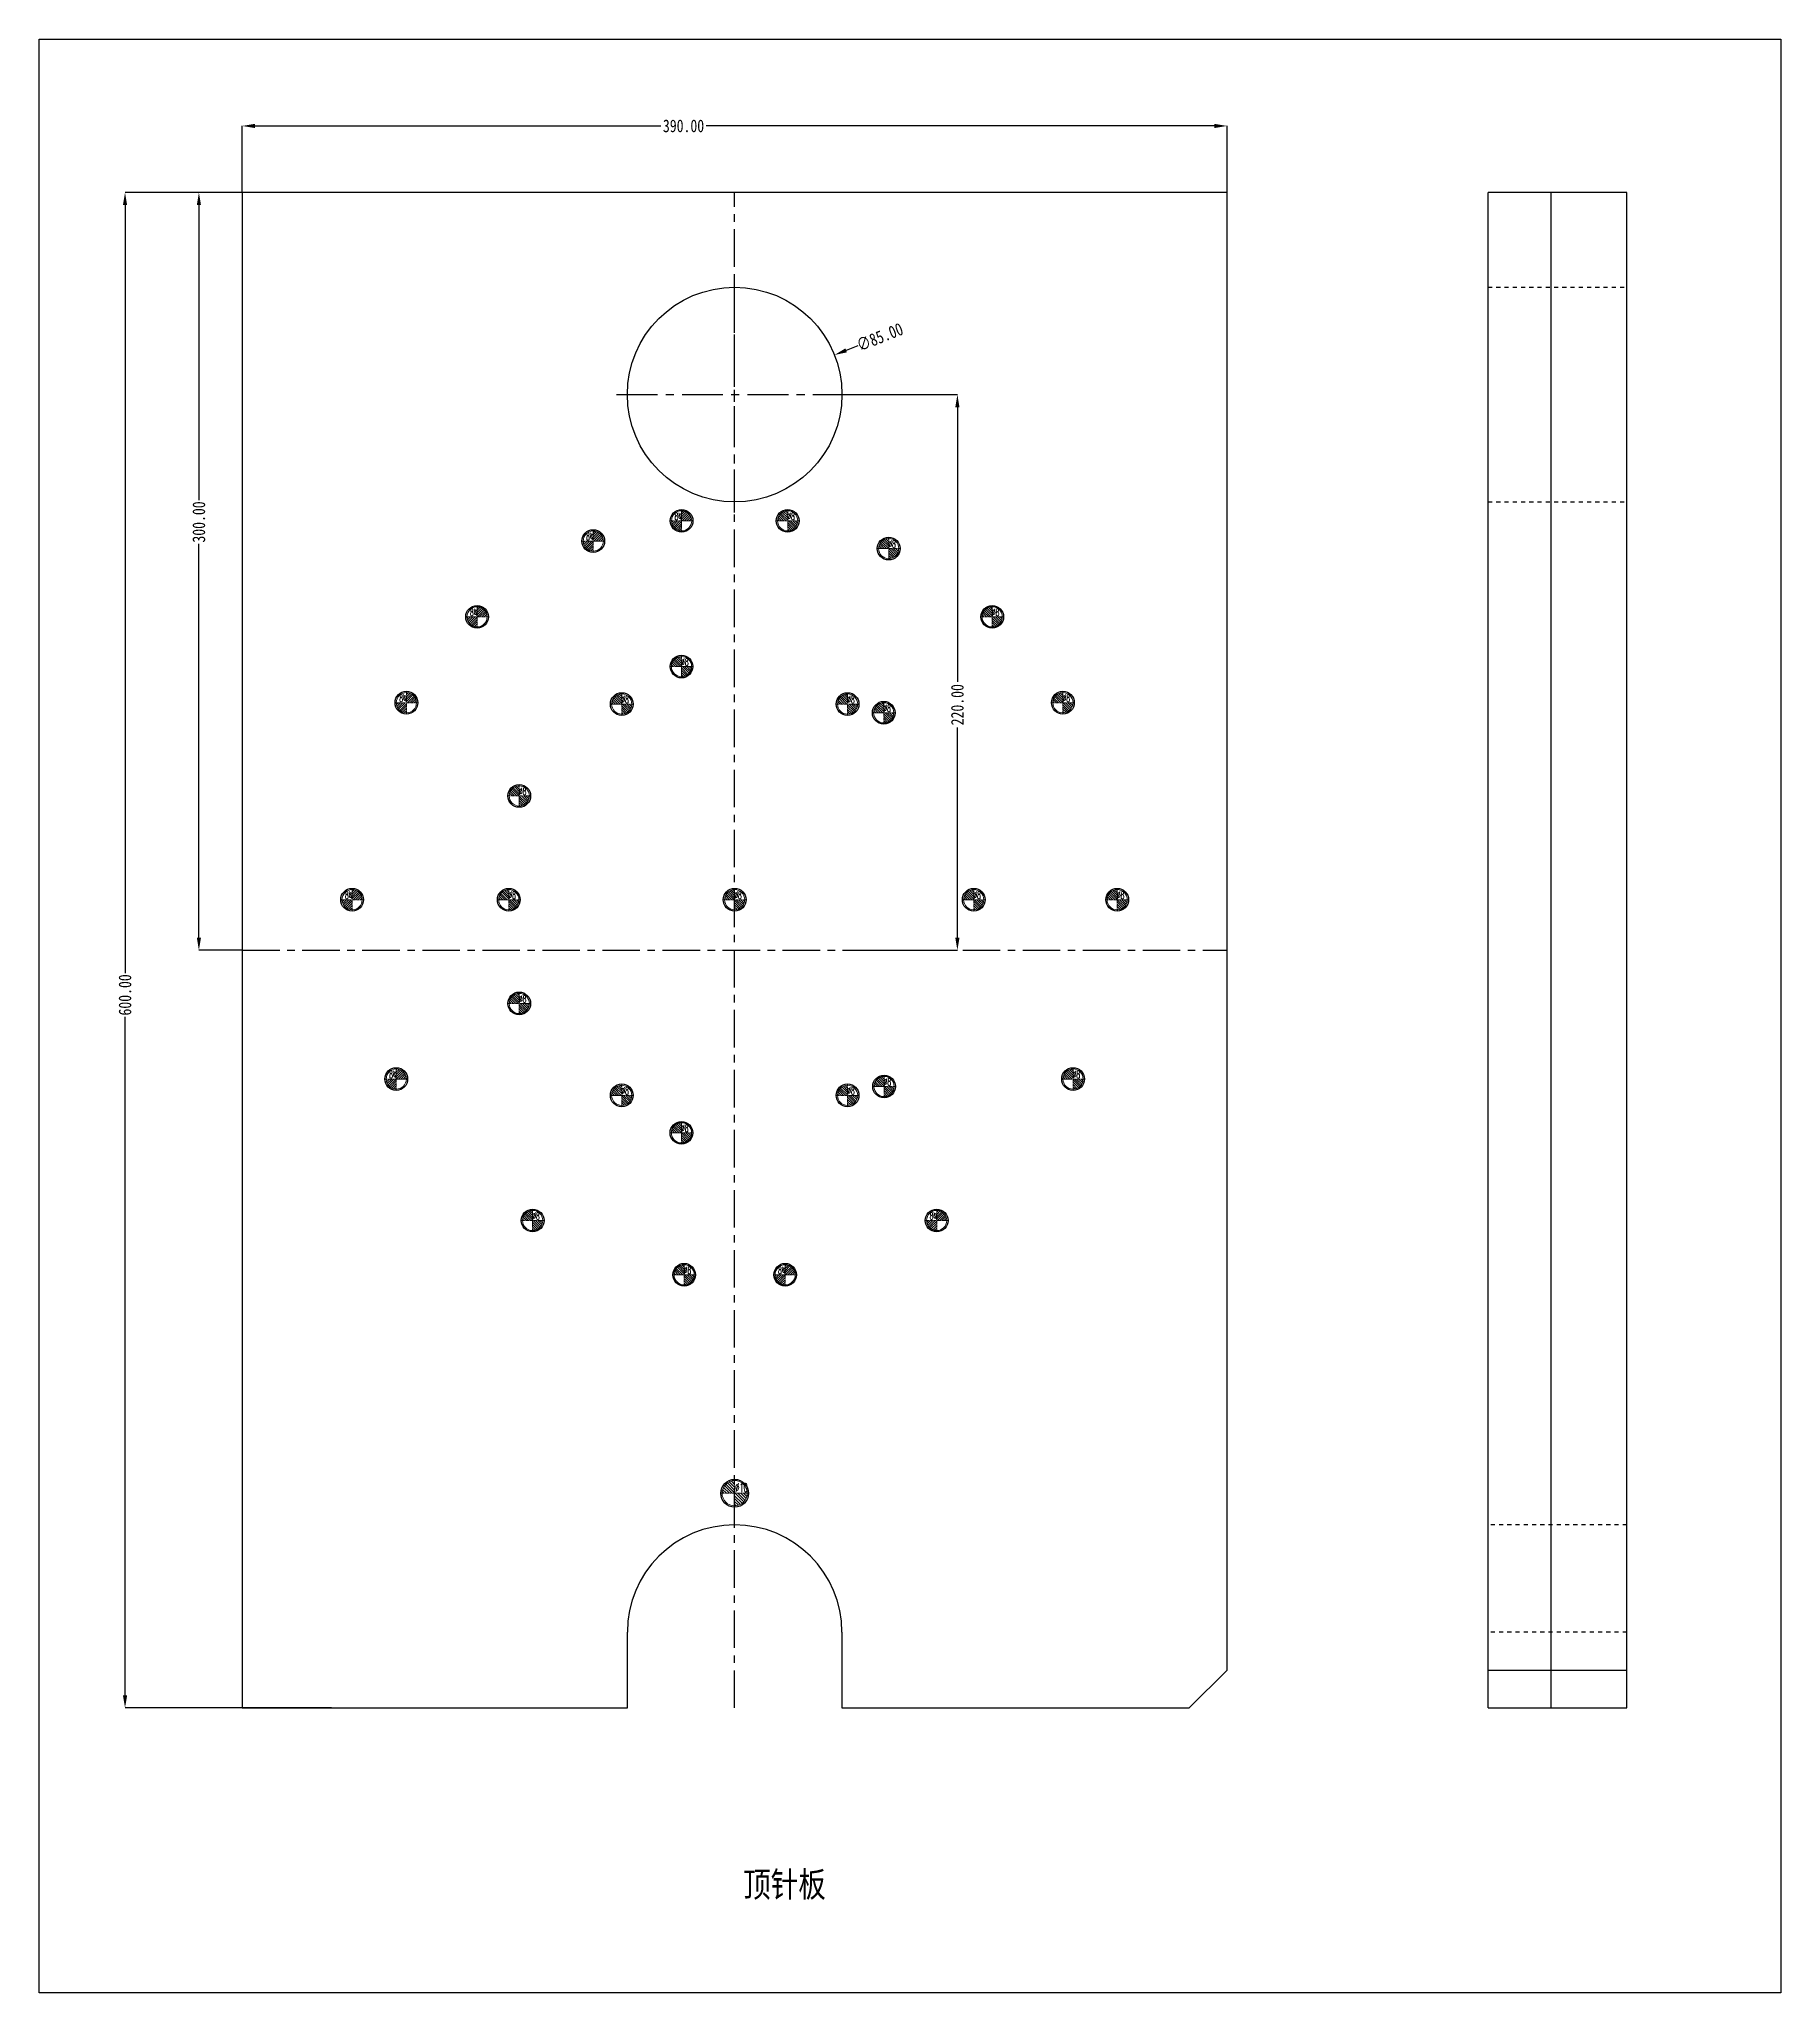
# Model space of a CAD drawing. Header units: millimetres. Extents: x -2414 to 10498, y -2238 to 649.
# Drawn here: x 9336 to 10026, y -1384 to -611 of the extents above; entities that cross this region are included whole.
import ezdxf
from ezdxf.enums import TextEntityAlignment as Align

# ---------------------------------------------------------------- set-up
doc = ezdxf.new("R2010")
doc.units = ezdxf.units.MM
doc.header["$LTSCALE"] = 16.335
doc.header["$PDMODE"] = 3
doc.header["$PDSIZE"] = 0.3125
doc.linetypes.add('CENTER', pattern=[0.6, 0.375, -0.075, 0.075, -0.075])
doc.linetypes.add('HIDDEN', pattern=[0.2, 0.1, -0.1])
doc.layers.get('0').update_dxf_attribs({"linetype": 'CONTINUOUS'})
doc.layers.get('Defpoints').update_dxf_attribs({"linetype": 'CONTINUOUS'})
doc.layers.add('DEFAULT_2', color=8, linetype='HIDDEN')
doc.layers.add('epin', color=13, linetype='CONTINUOUS', lineweight=9)
doc.styles.get("Standard").update_dxf_attribs({"font": 'txt', "width": 0.8})
doc.styles.add('TXT05', font='txt.shx', dxfattribs={"width": 0.5, "bigfont": 'gbcbig.shx'})
doc.dimstyles.new('01', dxfattribs={"dimtxt": 5, "dimasz": 5, "dimexe": 0, "dimexo": 0, "dimgap": 0, "dimtad": 0, "dimzin": 0, "dimdsep": 46, "dimtxsty": 'Standard', "dimcen": 0, "dimclrd": 4, "dimclre": 4, "dimclrt": 6, "dimazin": 0, "dimtfac": 1, "dimtofl": 0, "dimtmove": 0, "dimatfit": 3, "dimfxl": 0, "dimtolj": 1, "dimtzin": 0, "dimarcsym": 0})

# ---------------------------------------------------------------- blocks, each defined once
blk = doc.blocks.new('epin_ejp_8')
at = {"layer": 'epin'}
h = blk.add_hatch(dxfattribs=at)
h.set_pattern_fill('_ANSI31', color=123, scale=0.2, angle=90, style=0)
h.set_pattern_definition([(135, (-53719.9451, 249.93315), (-0.449012806, -0.449012806), [])])
h.paths.add_polyline_path([(0, 4, 0.414214), (-4, 0), (0, 0)])
h.paths.add_polyline_path([(4, 0), (0, 0), (0, -4, 0.414214)])
at = {"layer": 'epin', "color": 1, "linetype": 'CENTER', "ltscale": 0.16}
for p, q in [((-4.4, 0), (4.4, 0)), ((0, -4.4), (0, 4.4))]:
    blk.add_line(p, q, dxfattribs=at)
at = {"layer": 'epin'}
blk.add_circle((0, 0), 4, dxfattribs=at)
at = {"layer": 'epin', "color": 6, "style": 'TXT05', "width": 0.5}
blk.add_text('%%c8', height=2.8, dxfattribs=at).set_placement((1.33, 1.8), align=Align.MIDDLE)
blk = doc.blocks.new('10')
at = {"layer": 'epin', "linetype": 'ByBlock', "xscale": -1}
for p in [(-139.64, -801.63), (-174.64, -809.63), (-220.64, -839.63), (-248.64, -873.63), (-270.14, -951.63), (-252.64, -1022.63), (-38.64, -1078.63), (-98.64, -1100.13)]:
    blk.add_blockref('epin_ejp_8', p, dxfattribs=at)
at = {"layer": 'epin', "linetype": 'ByBlock'}
for p in [(-97.64, -801.63), (-57.64, -812.63), (-16.64, -839.63), (-139.69, -859.33), (-59.6, -877.62), (11.36, -873.63), (-203.93, -910.54), (-23.96, -951.63), (32.86, -951.63), (-203.94, -992.7), (15.36, -1022.63), (-59.47, -1025.59), (-139.71, -1043.93), (-198.64, -1078.63), (-138.64, -1100.13)]:
    blk.add_blockref('epin_ejp_8', p, dxfattribs=at)
blk = doc.blocks.new('epin_ejp_10')
at = {"layer": 'epin'}
h = blk.add_hatch(dxfattribs=at)
h.set_pattern_fill('_ANSI31', color=123, scale=0.25, angle=90, style=0)
h.set_pattern_definition([(135, (-1645.23396, 6741.0989), (-0.56126601, -0.56126601), [])])
h.paths.add_polyline_path([(0, 5, 0.414214), (-5, 0), (0, 0)])
h.paths.add_polyline_path([(5, 0), (0, 0), (0, -5, 0.414214)])
at = {"layer": 'epin', "color": 1, "linetype": 'CENTER', "ltscale": 0.219913}
for p, q in [((-5.5, 0), (5.5, 0)), ((0, -5.5), (0, 5.5))]:
    blk.add_line(p, q, dxfattribs=at)
at = {"layer": 'epin'}
blk.add_circle((0, 0), 5, dxfattribs=at)
at = {"layer": 'epin', "color": 6, "style": 'TXT05', "width": 0.5}
blk.add_text('%%c10', height=3.5, dxfattribs=at).set_placement((0.2, 0.5))
blk = doc.blocks.new('*D485')
at = {"color": 4, "linetype": 'ByBlock', "lineweight": -2, "transparency": 16777216}
for p, q in [((9416.76, -671.63), (9416.76, -645.29)), ((9421.76, -645.29), (9582.52, -645.29)), ((9801.76, -645.29), (9600.52, -645.29)), ((9806.76, -671.63), (9806.76, -645.29))]:
    blk.add_line(p, q, dxfattribs=at)
at = {"color": 4, "linetype": 'ByBlock', "transparency": 16777216}
for points in [[(9421.76, -644.45), (9421.76, -646.12), (9416.76, -645.29)], [(9801.76, -644.45), (9801.76, -646.12), (9806.76, -645.29)]]:
    blk.add_solid(points, dxfattribs=at)
at = {"layer": 'Defpoints', "color": 0, "linetype": 'ByBlock', "transparency": 16777216}
for p in [(9416.76, -645.29), (9416.76, -671.63), (9806.76, -671.63)]:
    blk.add_point(p, dxfattribs=at)
at = {"color": 6, "linetype": 'ByBlock', "transparency": 16777216, "insert": (9591.52, -645.29), "char_height": 5, "attachment_point": 5}
blk.add_mtext('\\A1;390.00', dxfattribs=at)
blk = doc.blocks.new('*D486')
at = {"color": 4, "linetype": 'ByBlock', "lineweight": -2, "transparency": 16777216}
for p, q in [((9658.51, -751.63), (9699.97, -751.63)), ((9699.97, -756.63), (9699.97, -865.43)), ((9699.97, -966.63), (9699.97, -883.43)), ((9658.51, -971.63), (9699.97, -971.63))]:
    blk.add_line(p, q, dxfattribs=at)
at = {"color": 4, "linetype": 'ByBlock', "transparency": 16777216}
for points in [[(9699.13, -756.63), (9700.8, -756.63), (9699.97, -751.63)], [(9699.13, -966.63), (9700.8, -966.63), (9699.97, -971.63)]]:
    blk.add_solid(points, dxfattribs=at)
at = {"layer": 'Defpoints', "color": 0, "linetype": 'ByBlock', "transparency": 16777216}
for p in [(9658.51, -751.63), (9658.51, -971.63), (9699.97, -971.63)]:
    blk.add_point(p, dxfattribs=at)
at = {"color": 6, "linetype": 'ByBlock', "transparency": 16777216, "insert": (9699.97, -874.43), "char_height": 5, "attachment_point": 5, "rotation": 90}
blk.add_mtext('\\A1;220.00', dxfattribs=at)
blk = doc.blocks.new('*D487')
at = {"color": 4, "linetype": 'ByBlock', "lineweight": -2, "transparency": 16777216}
blk.add_line((9660.57, -732.29), (9655.92, -734.13), dxfattribs=at)
at = {"color": 4, "linetype": 'ByBlock', "transparency": 16777216}
blk.add_solid([(9655.62, -733.36), (9656.23, -734.91), (9651.27, -735.97)], dxfattribs=at)
at = {"layer": 'Defpoints', "color": 0, "linetype": 'ByBlock', "transparency": 16777216}
for p in [(9651.27, -735.97), (9572.25, -767.28)]:
    blk.add_point(p, dxfattribs=at)
at = {"color": 6, "linetype": 'ByBlock', "transparency": 16777216, "insert": (9669.25, -728.85), "char_height": 5, "attachment_point": 5, "rotation": 21.61448}
blk.add_mtext('\\A1;∅85.00', dxfattribs=at)
blk = doc.blocks.new('*D488')
at = {"color": 4, "linetype": 'ByBlock', "lineweight": -2, "transparency": 16777216}
for p, q in [((9473.03, -671.63), (9370.35, -671.63)), ((9370.35, -676.63), (9370.35, -980.66)), ((9370.35, -1266.63), (9370.35, -997.99)), ((9452.06, -1271.63), (9370.35, -1271.63))]:
    blk.add_line(p, q, dxfattribs=at)
at = {"color": 4, "linetype": 'ByBlock', "transparency": 16777216}
for points in [[(9369.52, -676.63), (9371.19, -676.63), (9370.35, -671.63)], [(9369.52, -1266.63), (9371.19, -1266.63), (9370.35, -1271.63)]]:
    blk.add_solid(points, dxfattribs=at)
at = {"layer": 'Defpoints', "color": 0, "linetype": 'ByBlock', "transparency": 16777216}
for p in [(9473.03, -671.63), (9370.35, -1271.63), (9452.06, -1271.63)]:
    blk.add_point(p, dxfattribs=at)
at = {"color": 6, "linetype": 'ByBlock', "transparency": 16777216, "insert": (9370.35, -989.32), "char_height": 5, "attachment_point": 5, "rotation": 90}
blk.add_mtext('\\A1;600.00', dxfattribs=at)
blk = doc.blocks.new('*D489')
at = {"color": 4, "linetype": 'ByBlock', "lineweight": -2, "transparency": 16777216}
for p, q in [((9443.07, -671.63), (9399.6, -671.63)), ((9399.6, -676.63), (9399.6, -793.41)), ((9399.6, -966.63), (9399.6, -810.74)), ((9416.76, -971.63), (9399.6, -971.63))]:
    blk.add_line(p, q, dxfattribs=at)
at = {"color": 4, "linetype": 'ByBlock', "transparency": 16777216}
for points in [[(9398.77, -676.63), (9400.43, -676.63), (9399.6, -671.63)], [(9398.77, -966.63), (9400.43, -966.63), (9399.6, -971.63)]]:
    blk.add_solid(points, dxfattribs=at)
at = {"layer": 'Defpoints', "color": 0, "linetype": 'ByBlock', "transparency": 16777216}
for p in [(9399.6, -671.63), (9443.07, -671.63), (9416.76, -971.63)]:
    blk.add_point(p, dxfattribs=at)
at = {"color": 6, "linetype": 'ByBlock', "transparency": 16777216, "insert": (9399.6, -802.08), "char_height": 5, "attachment_point": 5, "rotation": 90}
blk.add_mtext('\\A1;300.00', dxfattribs=at)

msp = doc.modelspace()

# ---------------------------------------------------------------- linework, layer by layer
at = {"color": 7, "linetype": 'Continuous'}
for p, q in [((9416.763, -671.63), (9416.763, -1271.63)), ((9806.763, -671.63), (9416.763, -671.63)), ((9806.763, -1256.63), (9806.763, -671.63)), ((9910.095, -1271.63), (9910.095, -671.63)), ((9965.095, -671.63), (9910.095, -671.63)), ((9935.095, -1271.63), (9935.095, -671.63)), ((9965.095, -1271.63), (9965.095, -671.63)), ((9569.263, -1271.63), (9569.263, -1241.63)), ((9654.263, -1241.63), (9654.263, -1271.63)), ((9791.763, -1271.63), (9806.763, -1256.63)), ((9910.095, -1256.63), (9965.095, -1256.63)), ((9416.763, -1271.63), (9569.263, -1271.63)), ((9654.263, -1271.63), (9791.763, -1271.63)), ((9910.095, -1271.63), (9965.095, -1271.63))]:
    msp.add_line(p, q, dxfattribs=at)
at = {"color": 1, "linetype": 'CENTER', "ltscale": 2.425712}
for p, q in [((9611.763, -1271.63), (9611.763, -671.63)), ((9416.763, -971.63), (9806.763, -971.63))]:
    msp.add_line(p, q, dxfattribs=at)
at = {"color": 1, "linetype": 'CENTER', "ltscale": 2.643404}
for p, q in [((9611.763, -798.38), (9611.763, -704.88)), ((9565.013, -751.63), (9658.513, -751.63))]:
    msp.add_line(p, q, dxfattribs=at)
at = {"linetype": 'ByBlock'}
msp.add_lwpolyline([(9336.309, -610.892), (10026.09, -610.892), (10026.09, -1384.454), (9336.309, -1384.454)], close=True, dxfattribs=at)
at = {"color": 7, "linetype": 'Continuous'}
for centre, radius in [((9611.763, -751.63), 42.5), ((9590.763, -801.63), 4.5), ((9632.763, -801.63), 4.5), ((9555.763, -809.63), 4.5), ((9672.763, -812.63), 4.5), ((9509.763, -839.63), 4.5), ((9713.763, -839.63), 4.5), ((9590.708, -859.325), 4.5), ((9481.763, -873.63), 4.5), ((9567.041, -874.168), 4.5), ((9656.486, -874.168), 4.5), ((9670.803, -877.618), 4.5), ((9741.763, -873.63), 4.5), ((9526.468, -910.543), 4.5), ((9460.263, -951.63), 4.5), ((9522.318, -951.63), 4.5), ((9611.763, -951.63), 4.5), ((9706.439, -951.63), 4.5), ((9763.263, -951.63), 4.5), ((9526.461, -992.701), 4.5), ((9477.763, -1022.63), 4.5), ((9670.935, -1025.595), 4.5), ((9745.763, -1022.63), 4.5), ((9567.041, -1029.091), 4.5), ((9656.486, -1029.091), 4.5), ((9590.691, -1043.93), 4.5), ((9531.763, -1078.63), 4.5), ((9691.763, -1078.63), 4.5), ((9591.763, -1100.13), 4.5), ((9631.763, -1100.13), 4.5), ((9611.763, -1186.63), 5.5)]:
    msp.add_circle(centre, radius, dxfattribs=at)
msp.add_arc((9611.763, -1241.63), 42.5, 0, 180, dxfattribs=at)
at = {"layer": 'DEFAULT_2', "color": 8, "linetype": 'HIDDEN'}
for p, q in [((9910.095, -709.13), (9965.095, -709.13)), ((9910.095, -794.13), (9965.095, -794.13)), ((9965.095, -1199.13), (9910.095, -1199.13)), ((9965.095, -1241.63), (9910.095, -1241.63))]:
    msp.add_line(p, q, dxfattribs=at)

# ---------------------------------------------------------------- block references
at = {"linetype": 'ByBlock'}
msp.add_blockref('10', (9730.402, 0), dxfattribs=at)
msp.add_blockref('10', (9730.402, 0), dxfattribs=at)
at = {"layer": 'epin', "linetype": 'ByBlock'}
for name, p in [('epin_ejp_8', (9567.041, -874.168)), ('epin_ejp_8', (9656.486, -874.168)), ('epin_ejp_8', (9522.318, -951.63)), ('epin_ejp_8', (9611.763, -951.63)), ('epin_ejp_8', (9567.041, -1029.091)), ('epin_ejp_8', (9656.486, -1029.091)), ('epin_ejp_10', (9611.763, -1186.63))]:
    msp.add_blockref(name, p, dxfattribs=at)

# ---------------------------------------------------------------- texts
at = {"insert": (9615.136, -1336.48), "char_height": 10, "width": 109.39173, "attachment_point": 1}
msp.add_mtext('{\\fSimSun|b0|i0|c134|p2;顶针板}', dxfattribs=at)

# ---------------------------------------------------------------- dimensions: what is measured, and where the dimension line sits
at = {"linetype": 'ByBlock'}
dim = msp.add_linear_dim(base=(9416.763, -645.288), p1=(9806.763, -671.63), p2=(9416.763, -671.63), dimstyle='01', dxfattribs=at)
dim.commit()
dim.dimension.update_dxf_attribs({"geometry": '*D485', "text_midpoint": (9591.518, -645.288), "dimtype": 160})
for base, p1, p2, picture, middle in [((9370.354, -1271.63), (9473.025, -671.63), (9452.06, -1271.63), '*D488', (9370.354, -989.325)), ((9399.6, -671.63), (9416.763, -971.63), (9443.068, -671.63), '*D489', (9399.6, -802.077)), ((9699.966, -971.63), (9658.513, -751.63), (9658.513, -971.63), '*D486', (9699.966, -874.427))]:
    dim = msp.add_linear_dim(base=base, p1=p1, p2=p2, angle=90, dimstyle='01', dxfattribs=at)
    dim.commit()
    dim.dimension.update_dxf_attribs({"geometry": picture, "text_midpoint": middle, "dimtype": 160})
dim = msp.add_diameter_dim_2p(p1=(9572.252, -767.285), p2=(9651.275, -735.974), dimstyle='01', dxfattribs=at)
dim.commit()
dim.dimension.update_dxf_attribs({"geometry": '*D487', "text_midpoint": (9669.249, -728.853)})

doc.saveas('drawing.dxf')
